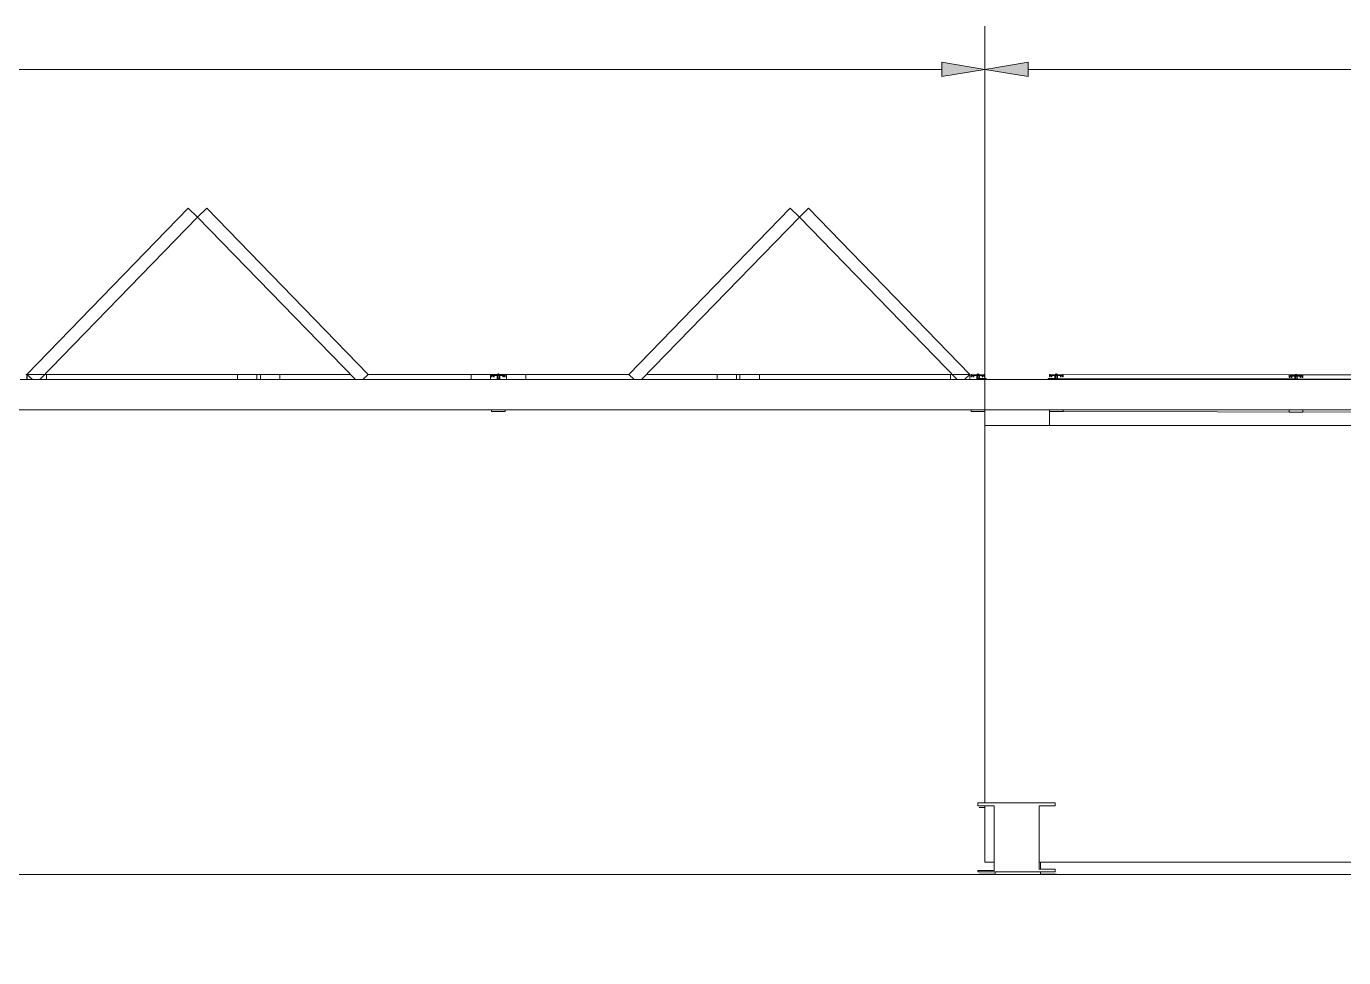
# Model space of a CAD drawing. Header units: centimetres. Extents: x -16.81 to -14.54, y 1.61 to 2.77.
# Drawn here: x -16.1132 to -15.8976, y 2.6108 to 2.7634 of the extents above; entities that cross this region are included whole.
import ezdxf

# ---------------------------------------------------------------- set-up
doc = ezdxf.new("R2010")
doc.units = ezdxf.units.CM
doc.header["$MEASUREMENT"] = 0
doc.layers.get('0').update_dxf_attribs({"lineweight": 0})
doc.layers.add('EXP COTA', color=7, linetype='Continuous', lineweight=0)

# ---------------------------------------------------------------- blocks, each defined once
blk = doc.blocks.new('Block_29')
at = {"layer": 'EXP COTA', "color": 172, "lineweight": 0, "true_color": 0x0000cc}
blk.add_line((-16.03657, 2.70058), (-16.7342, 2.70058), dxfattribs=at)
blk = doc.blocks.new('Block_35')
at = {"layer": 'EXP COTA', "true_color": 0x0000cc, "transparency": 33554687}
h = blk.add_hatch(color=172, dxfattribs=at)
h.dxf.hatch_style = 2
h.paths.add_polyline_path([(-15.94924, 2.75751), (-15.94924, 2.75516), (-15.9563, 2.75633)])
at = {"layer": 'EXP COTA', "color": 172, "lineweight": 0, "true_color": 0x0000cc}
for p, q in [((-15.9563, 2.66884), (-15.9563, 2.76339)), ((-15.94924, 2.75633), (-15.70101, 2.75633))]:
    blk.add_line(p, q, dxfattribs=at)
at = {"layer": 'EXP COTA'}
blk.add_lwpolyline([(-15.94924, 2.75751), (-15.94924, 2.75516), (-15.9563, 2.75633), (-15.9563, 2.75633)], close=True, dxfattribs=at)
blk = doc.blocks.new('Block_41')
at = {"layer": 'EXP COTA', "true_color": 0x0000cc, "transparency": 33554687}
h = blk.add_hatch(color=172, dxfattribs=at)
h.dxf.hatch_style = 2
h.paths.add_polyline_path([(-15.96335, 2.75751), (-15.96335, 2.75516), (-15.9563, 2.75633)])
at = {"layer": 'EXP COTA', "color": 172, "lineweight": 0, "true_color": 0x0000cc}
for p, q in [((-15.9563, 2.66884), (-15.9563, 2.76339)), ((-15.96335, 2.75633), (-16.63131, 2.75633))]:
    blk.add_line(p, q, dxfattribs=at)
at = {"layer": 'EXP COTA'}
blk.add_lwpolyline([(-15.96335, 2.75751), (-15.96335, 2.75516), (-15.9563, 2.75633), (-15.9563, 2.75633)], close=True, dxfattribs=at)

msp = doc.modelspace()

# ---------------------------------------------------------------- linework, layer by layer
at = {"color": 18, "lineweight": 0, "true_color": 0x000000}
for p, q in [((-16.08669, 2.73359), (-16.1131, 2.70638)), ((-16.11099, 2.70551), (-16.08517, 2.73212)), ((-16.08517, 2.73212), (-16.08669, 2.73359)), ((-16.08517, 2.73212), (-16.08366, 2.73359)), ((-16.05935, 2.70551), (-16.08517, 2.73212)), ((-16.08366, 2.73359), (-16.05725, 2.70638)), ((-15.98818, 2.73359), (-16.01459, 2.70638)), ((-16.01249, 2.70551), (-15.98667, 2.73212)), ((-15.98667, 2.73212), (-15.98818, 2.73359)), ((-15.98667, 2.73212), (-15.98515, 2.73359)), ((-15.96085, 2.70551), (-15.98667, 2.73212)), ((-15.98515, 2.73359), (-15.95874, 2.70638)), ((-16.11331, 2.70634), (-16.11307, 2.70634)), ((-16.1131, 2.70638), (-16.11221, 2.70551)), ((-16.1131, 2.70638), (-16.10993, 2.70638)), ((-16.1131, 2.70551), (-16.1131, 2.70638)), ((-16.11307, 2.70634), (-16.06016, 2.70634)), ((-16.11307, 2.70634), (-16.11307, 2.70551)), ((-16.10993, 2.70638), (-16.10993, 2.70551)), ((-16.07862, 2.70638), (-16.07545, 2.70638)), ((-16.07862, 2.70551), (-16.07862, 2.70638)), ((-16.07545, 2.70638), (-16.07545, 2.70551)), ((-16.07173, 2.70638), (-16.0749, 2.70638)), ((-16.0749, 2.70638), (-16.0749, 2.70551)), ((-16.07173, 2.70551), (-16.07173, 2.70638)), ((-16.05725, 2.70638), (-16.05814, 2.70551)), ((-16.05728, 2.70634), (-16.03704, 2.70634)), ((-16.03725, 2.70638), (-16.04041, 2.70638)), ((-16.04041, 2.70638), (-16.04041, 2.70551)), ((-16.03725, 2.70551), (-16.03725, 2.70638)), ((-16.03704, 2.70638), (-16.03704, 2.70595)), ((-16.03693, 2.70638), (-16.03704, 2.70638)), ((-16.03693, 2.70628), (-16.03693, 2.70638)), ((-16.03693, 2.70634), (-16.03491, 2.70634)), ((-16.03693, 2.70628), (-16.03491, 2.70628)), ((-16.03627, 2.70628), (-16.03627, 2.70632)), ((-16.03627, 2.70632), (-16.03609, 2.70632)), ((-16.03627, 2.70628), (-16.03627, 2.70632)), ((-16.03627, 2.70632), (-16.03609, 2.70632)), ((-16.03609, 2.70633), (-16.03608, 2.70634)), ((-16.03609, 2.70633), (-16.03608, 2.70634)), ((-16.03609, 2.70632), (-16.03609, 2.70633)), ((-16.03609, 2.70632), (-16.03609, 2.70633)), ((-16.03609, 2.70632), (-16.03575, 2.70632)), ((-16.03609, 2.70632), (-16.03575, 2.70632)), ((-16.03608, 2.70635), (-16.03607, 2.70636)), ((-16.03608, 2.70635), (-16.03607, 2.70636)), ((-16.03608, 2.70634), (-16.03608, 2.70635)), ((-16.03608, 2.70634), (-16.03608, 2.70635)), ((-16.03607, 2.70636), (-16.03606, 2.70637)), ((-16.03607, 2.70636), (-16.03606, 2.70637)), ((-16.03606, 2.70638), (-16.03605, 2.70639)), ((-16.03606, 2.70638), (-16.03605, 2.70639)), ((-16.03606, 2.70637), (-16.03606, 2.70638)), ((-16.03606, 2.70637), (-16.03606, 2.70638)), ((-16.03605, 2.70639), (-16.03604, 2.7064)), ((-16.03605, 2.70639), (-16.03604, 2.7064)), ((-16.03604, 2.7064), (-16.03603, 2.7064)), ((-16.03604, 2.7064), (-16.03603, 2.7064)), ((-16.03603, 2.7064), (-16.03602, 2.70641)), ((-16.03603, 2.7064), (-16.03602, 2.70641)), ((-16.03602, 2.70641), (-16.03601, 2.70642)), ((-16.03602, 2.70641), (-16.03601, 2.70642)), ((-16.03601, 2.70642), (-16.036, 2.70642)), ((-16.03601, 2.70642), (-16.036, 2.70642)), ((-16.036, 2.70642), (-16.03599, 2.70643)), ((-16.036, 2.70642), (-16.03599, 2.70643)), ((-16.03599, 2.70643), (-16.03598, 2.70643)), ((-16.03599, 2.70643), (-16.03598, 2.70643)), ((-16.03598, 2.70643), (-16.03597, 2.70644)), ((-16.03598, 2.70643), (-16.03597, 2.70644)), ((-16.03597, 2.70644), (-16.03596, 2.70644)), ((-16.03597, 2.70644), (-16.03596, 2.70644)), ((-16.03596, 2.70644), (-16.03595, 2.70644)), ((-16.03596, 2.70644), (-16.03595, 2.70644)), ((-16.03595, 2.70644), (-16.03594, 2.70644)), ((-16.03595, 2.70644), (-16.03594, 2.70644)), ((-16.03594, 2.70644), (-16.03593, 2.70644)), ((-16.03594, 2.70644), (-16.03593, 2.70644)), ((-16.03593, 2.70644), (-16.03591, 2.70644)), ((-16.03593, 2.70644), (-16.03591, 2.70644)), ((-16.03591, 2.70644), (-16.0359, 2.70644)), ((-16.03591, 2.70644), (-16.0359, 2.70644)), ((-16.0359, 2.70644), (-16.03589, 2.70644)), ((-16.0359, 2.70644), (-16.03589, 2.70644)), ((-16.03589, 2.70644), (-16.03588, 2.70644)), ((-16.03589, 2.70644), (-16.03588, 2.70644)), ((-16.03588, 2.70644), (-16.03587, 2.70644)), ((-16.03588, 2.70644), (-16.03587, 2.70644)), ((-16.03587, 2.70644), (-16.03586, 2.70643)), ((-16.03587, 2.70644), (-16.03586, 2.70643)), ((-16.03586, 2.70643), (-16.03585, 2.70643)), ((-16.03586, 2.70643), (-16.03585, 2.70643)), ((-16.03585, 2.70643), (-16.03584, 2.70642)), ((-16.03585, 2.70643), (-16.03584, 2.70642)), ((-16.03584, 2.70642), (-16.03583, 2.70642)), ((-16.03584, 2.70642), (-16.03583, 2.70642)), ((-16.03583, 2.70642), (-16.03582, 2.70641)), ((-16.03583, 2.70642), (-16.03582, 2.70641)), ((-16.03582, 2.70641), (-16.03581, 2.7064)), ((-16.03582, 2.70641), (-16.03581, 2.7064)), ((-16.03581, 2.7064), (-16.0358, 2.7064)), ((-16.03581, 2.7064), (-16.0358, 2.7064)), ((-16.0358, 2.7064), (-16.03579, 2.70639)), ((-16.0358, 2.7064), (-16.03579, 2.70639)), ((-16.03579, 2.70639), (-16.03578, 2.70638)), ((-16.03579, 2.70639), (-16.03578, 2.70638)), ((-16.03578, 2.70638), (-16.03577, 2.70637)), ((-16.03578, 2.70638), (-16.03577, 2.70637)), ((-16.03577, 2.70637), (-16.03577, 2.70636)), ((-16.03577, 2.70637), (-16.03577, 2.70636)), ((-16.03577, 2.70636), (-16.03576, 2.70635)), ((-16.03577, 2.70636), (-16.03576, 2.70635)), ((-16.03576, 2.70635), (-16.03576, 2.70634)), ((-16.03576, 2.70635), (-16.03576, 2.70634)), ((-16.03576, 2.70634), (-16.03575, 2.70633)), ((-16.03576, 2.70634), (-16.03575, 2.70633)), ((-16.03575, 2.70633), (-16.03575, 2.70632)), ((-16.03575, 2.70633), (-16.03575, 2.70632)), ((-16.03575, 2.70632), (-16.03557, 2.70632)), ((-16.03575, 2.70632), (-16.03557, 2.70632)), ((-16.03557, 2.70632), (-16.03557, 2.70628)), ((-16.03557, 2.70632), (-16.03557, 2.70628)), ((-16.03491, 2.70628), (-16.03491, 2.70638)), ((-16.03491, 2.70638), (-16.0348, 2.70638)), ((-16.0348, 2.70638), (-16.0348, 2.70595)), ((-16.0348, 2.70634), (-16.01456, 2.70634)), ((-16.03459, 2.70638), (-16.03142, 2.70638)), ((-16.03459, 2.70551), (-16.03459, 2.70638)), ((-16.03142, 2.70638), (-16.03142, 2.70551)), ((-16.01459, 2.70638), (-16.0137, 2.70551)), ((-16.01168, 2.70638), (-15.95874, 2.70638)), ((-16.00011, 2.70638), (-15.99694, 2.70638)), ((-16.00011, 2.70551), (-16.00011, 2.70638)), ((-15.99694, 2.70638), (-15.99694, 2.70551)), ((-15.99322, 2.70638), (-15.99639, 2.70638)), ((-15.99639, 2.70638), (-15.99639, 2.70551)), ((-15.99322, 2.70551), (-15.99322, 2.70638)), ((-15.95874, 2.70638), (-15.96191, 2.70638)), ((-15.96191, 2.70638), (-15.96191, 2.70551)), ((-15.95874, 2.70638), (-15.95963, 2.70551)), ((-15.95874, 2.70551), (-15.95874, 2.70638)), ((-15.95853, 2.70638), (-15.95853, 2.70595)), ((-15.95842, 2.70638), (-15.95853, 2.70638)), ((-15.95842, 2.70628), (-15.95842, 2.70638)), ((-15.95842, 2.70628), (-15.9564, 2.70628)), ((-15.95776, 2.70628), (-15.95776, 2.70632)), ((-15.95776, 2.70632), (-15.95758, 2.70632)), ((-15.95776, 2.70628), (-15.95776, 2.70632)), ((-15.95776, 2.70632), (-15.95758, 2.70632)), ((-15.95758, 2.70633), (-15.95757, 2.70634)), ((-15.95758, 2.70633), (-15.95757, 2.70634)), ((-15.95758, 2.70632), (-15.95758, 2.70633)), ((-15.95758, 2.70632), (-15.95758, 2.70633)), ((-15.95758, 2.70632), (-15.95724, 2.70632)), ((-15.95758, 2.70632), (-15.95724, 2.70632)), ((-15.95757, 2.70635), (-15.95756, 2.70636)), ((-15.95757, 2.70635), (-15.95756, 2.70636)), ((-15.95757, 2.70634), (-15.95757, 2.70635)), ((-15.95757, 2.70634), (-15.95757, 2.70635)), ((-15.95756, 2.70637), (-15.95755, 2.70638)), ((-15.95756, 2.70637), (-15.95755, 2.70638)), ((-15.95756, 2.70636), (-15.95756, 2.70637)), ((-15.95756, 2.70636), (-15.95756, 2.70637)), ((-15.95755, 2.70638), (-15.95754, 2.70639)), ((-15.95755, 2.70638), (-15.95754, 2.70639)), ((-15.95754, 2.70639), (-15.95753, 2.7064)), ((-15.95754, 2.70639), (-15.95753, 2.7064)), ((-15.95753, 2.7064), (-15.95752, 2.70641)), ((-15.95753, 2.7064), (-15.95752, 2.70641)), ((-15.95753, 2.7064), (-15.95753, 2.7064)), ((-15.95753, 2.7064), (-15.95753, 2.7064)), ((-15.95752, 2.70641), (-15.95751, 2.70642)), ((-15.95752, 2.70641), (-15.95751, 2.70642)), ((-15.95751, 2.70642), (-15.9575, 2.70642)), ((-15.95751, 2.70642), (-15.9575, 2.70642)), ((-15.9575, 2.70642), (-15.95749, 2.70643)), ((-15.9575, 2.70642), (-15.95749, 2.70643)), ((-15.95749, 2.70643), (-15.95747, 2.70643)), ((-15.95749, 2.70643), (-15.95747, 2.70643)), ((-15.95747, 2.70643), (-15.95746, 2.70644)), ((-15.95747, 2.70643), (-15.95746, 2.70644)), ((-15.95746, 2.70644), (-15.95745, 2.70644)), ((-15.95746, 2.70644), (-15.95745, 2.70644)), ((-15.95745, 2.70644), (-15.95744, 2.70644)), ((-15.95745, 2.70644), (-15.95744, 2.70644)), ((-15.95744, 2.70644), (-15.95743, 2.70644)), ((-15.95744, 2.70644), (-15.95743, 2.70644)), ((-15.95743, 2.70644), (-15.95742, 2.70644)), ((-15.95743, 2.70644), (-15.95742, 2.70644)), ((-15.95742, 2.70644), (-15.95741, 2.70644)), ((-15.95742, 2.70644), (-15.95741, 2.70644)), ((-15.95741, 2.70644), (-15.95739, 2.70644)), ((-15.95741, 2.70644), (-15.95739, 2.70644)), ((-15.95739, 2.70644), (-15.95738, 2.70644)), ((-15.95739, 2.70644), (-15.95738, 2.70644)), ((-15.95738, 2.70644), (-15.95737, 2.70644)), ((-15.95738, 2.70644), (-15.95737, 2.70644)), ((-15.95737, 2.70644), (-15.95736, 2.70644)), ((-15.95737, 2.70644), (-15.95736, 2.70644)), ((-15.95736, 2.70644), (-15.95735, 2.70643)), ((-15.95736, 2.70644), (-15.95735, 2.70643)), ((-15.95735, 2.70643), (-15.95734, 2.70643)), ((-15.95735, 2.70643), (-15.95734, 2.70643)), ((-15.95734, 2.70643), (-15.95733, 2.70642)), ((-15.95734, 2.70643), (-15.95733, 2.70642)), ((-15.95733, 2.70642), (-15.95732, 2.70642)), ((-15.95733, 2.70642), (-15.95732, 2.70642)), ((-15.95732, 2.70642), (-15.95731, 2.70641)), ((-15.95732, 2.70642), (-15.95731, 2.70641)), ((-15.95731, 2.70641), (-15.9573, 2.7064)), ((-15.95731, 2.70641), (-15.9573, 2.7064)), ((-15.9573, 2.7064), (-15.95729, 2.7064)), ((-15.9573, 2.7064), (-15.95729, 2.7064)), ((-15.95729, 2.7064), (-15.95728, 2.70639)), ((-15.95729, 2.7064), (-15.95728, 2.70639)), ((-15.95728, 2.70639), (-15.95727, 2.70638)), ((-15.95728, 2.70639), (-15.95727, 2.70638)), ((-15.95727, 2.70638), (-15.95727, 2.70637)), ((-15.95727, 2.70638), (-15.95727, 2.70637)), ((-15.95727, 2.70637), (-15.95726, 2.70636)), ((-15.95727, 2.70637), (-15.95726, 2.70636)), ((-15.95726, 2.70636), (-15.95726, 2.70635)), ((-15.95726, 2.70636), (-15.95726, 2.70635)), ((-15.95726, 2.70635), (-15.95725, 2.70634)), ((-15.95726, 2.70635), (-15.95725, 2.70634)), ((-15.95725, 2.70634), (-15.95725, 2.70633)), ((-15.95725, 2.70634), (-15.95725, 2.70633)), ((-15.95725, 2.70633), (-15.95724, 2.70632)), ((-15.95725, 2.70633), (-15.95724, 2.70632)), ((-15.95724, 2.70632), (-15.95706, 2.70632)), ((-15.95724, 2.70632), (-15.95706, 2.70632)), ((-15.95706, 2.70632), (-15.95706, 2.70628)), ((-15.95706, 2.70632), (-15.95706, 2.70628)), ((-15.9564, 2.70628), (-15.9564, 2.70638)), ((-15.9564, 2.70638), (-15.9563, 2.70638)), ((-15.9563, 2.70638), (-15.9563, 2.70595)), ((-15.94574, 2.70638), (-15.94574, 2.70595)), ((-15.94563, 2.70638), (-15.94574, 2.70638)), ((-15.94563, 2.70628), (-15.94563, 2.70638)), ((-15.94563, 2.70628), (-15.94361, 2.70628)), ((-15.94497, 2.70632), (-15.94497, 2.70628)), ((-15.94479, 2.70632), (-15.94497, 2.70632)), ((-15.94497, 2.70632), (-15.94497, 2.70628)), ((-15.94479, 2.70632), (-15.94497, 2.70632)), ((-15.94478, 2.70634), (-15.94479, 2.70633)), ((-15.94478, 2.70634), (-15.94479, 2.70633)), ((-15.94479, 2.70633), (-15.94479, 2.70632)), ((-15.94479, 2.70633), (-15.94479, 2.70632)), ((-15.94445, 2.70632), (-15.94479, 2.70632)), ((-15.94445, 2.70632), (-15.94479, 2.70632)), ((-15.94477, 2.70636), (-15.94478, 2.70635)), ((-15.94477, 2.70636), (-15.94478, 2.70635)), ((-15.94478, 2.70635), (-15.94478, 2.70634)), ((-15.94478, 2.70635), (-15.94478, 2.70634)), ((-15.94476, 2.70638), (-15.94477, 2.70637)), ((-15.94476, 2.70638), (-15.94477, 2.70637)), ((-15.94477, 2.70637), (-15.94477, 2.70636)), ((-15.94477, 2.70637), (-15.94477, 2.70636)), ((-15.94475, 2.70639), (-15.94476, 2.70638)), ((-15.94475, 2.70639), (-15.94476, 2.70638)), ((-15.94474, 2.7064), (-15.94475, 2.70639)), ((-15.94474, 2.7064), (-15.94475, 2.70639)), ((-15.94473, 2.70641), (-15.94474, 2.7064)), ((-15.94473, 2.70641), (-15.94474, 2.7064)), ((-15.94474, 2.7064), (-15.94474, 2.7064)), ((-15.94474, 2.7064), (-15.94474, 2.7064)), ((-15.94472, 2.70642), (-15.94473, 2.70641)), ((-15.94472, 2.70642), (-15.94473, 2.70641)), ((-15.94471, 2.70642), (-15.94472, 2.70642)), ((-15.94471, 2.70642), (-15.94472, 2.70642)), ((-15.9447, 2.70643), (-15.94471, 2.70642)), ((-15.9447, 2.70643), (-15.94471, 2.70642)), ((-15.94469, 2.70643), (-15.9447, 2.70643)), ((-15.94469, 2.70643), (-15.9447, 2.70643)), ((-15.94467, 2.70644), (-15.94469, 2.70643)), ((-15.94467, 2.70644), (-15.94469, 2.70643)), ((-15.94466, 2.70644), (-15.94467, 2.70644)), ((-15.94466, 2.70644), (-15.94467, 2.70644)), ((-15.94465, 2.70644), (-15.94466, 2.70644)), ((-15.94465, 2.70644), (-15.94466, 2.70644)), ((-15.94464, 2.70644), (-15.94465, 2.70644)), ((-15.94464, 2.70644), (-15.94465, 2.70644)), ((-15.94463, 2.70644), (-15.94464, 2.70644)), ((-15.94463, 2.70644), (-15.94464, 2.70644)), ((-15.94462, 2.70644), (-15.94463, 2.70644)), ((-15.94462, 2.70644), (-15.94463, 2.70644)), ((-15.94461, 2.70644), (-15.94462, 2.70644)), ((-15.94461, 2.70644), (-15.94462, 2.70644)), ((-15.94459, 2.70644), (-15.94461, 2.70644)), ((-15.94459, 2.70644), (-15.94461, 2.70644)), ((-15.94458, 2.70644), (-15.94459, 2.70644)), ((-15.94458, 2.70644), (-15.94459, 2.70644)), ((-15.94457, 2.70644), (-15.94458, 2.70644)), ((-15.94457, 2.70644), (-15.94458, 2.70644)), ((-15.94456, 2.70643), (-15.94457, 2.70644)), ((-15.94456, 2.70643), (-15.94457, 2.70644)), ((-15.94455, 2.70643), (-15.94456, 2.70643)), ((-15.94455, 2.70643), (-15.94456, 2.70643)), ((-15.94454, 2.70642), (-15.94455, 2.70643)), ((-15.94454, 2.70642), (-15.94455, 2.70643)), ((-15.94453, 2.70642), (-15.94454, 2.70642)), ((-15.94453, 2.70642), (-15.94454, 2.70642)), ((-15.94452, 2.70641), (-15.94453, 2.70642)), ((-15.94452, 2.70641), (-15.94453, 2.70642)), ((-15.94451, 2.7064), (-15.94452, 2.70641)), ((-15.94451, 2.7064), (-15.94452, 2.70641)), ((-15.9445, 2.7064), (-15.94451, 2.7064)), ((-15.9445, 2.7064), (-15.94451, 2.7064)), ((-15.94449, 2.70639), (-15.9445, 2.7064)), ((-15.94449, 2.70639), (-15.9445, 2.7064)), ((-15.94448, 2.70638), (-15.94449, 2.70639)), ((-15.94448, 2.70638), (-15.94449, 2.70639)), ((-15.94448, 2.70637), (-15.94448, 2.70638)), ((-15.94448, 2.70637), (-15.94448, 2.70638)), ((-15.94447, 2.70636), (-15.94448, 2.70637)), ((-15.94447, 2.70636), (-15.94448, 2.70637)), ((-15.94447, 2.70635), (-15.94447, 2.70636)), ((-15.94447, 2.70635), (-15.94447, 2.70636)), ((-15.94446, 2.70634), (-15.94447, 2.70635)), ((-15.94446, 2.70634), (-15.94447, 2.70635)), ((-15.94446, 2.70633), (-15.94446, 2.70634)), ((-15.94446, 2.70633), (-15.94446, 2.70634)), ((-15.94445, 2.70632), (-15.94446, 2.70633)), ((-15.94445, 2.70632), (-15.94446, 2.70633)), ((-15.94427, 2.70632), (-15.94445, 2.70632)), ((-15.94427, 2.70632), (-15.94445, 2.70632)), ((-15.94427, 2.70628), (-15.94427, 2.70632)), ((-15.94427, 2.70628), (-15.94427, 2.70632)), ((-15.94361, 2.70638), (-15.94351, 2.70638)), ((-15.94361, 2.70628), (-15.94361, 2.70638)), ((-15.94351, 2.70638), (-15.94351, 2.70595)), ((-15.90648, 2.7063), (-15.9435, 2.70637)), ((-15.90648, 2.7063), (-15.90649, 2.70588)), ((-15.90638, 2.7063), (-15.90648, 2.7063)), ((-15.90638, 2.70621), (-15.90638, 2.7063)), ((-15.90436, 2.7063), (-15.90638, 2.7063)), ((-15.90638, 2.70621), (-15.90436, 2.7062)), ((-15.90572, 2.70625), (-15.90572, 2.7062)), ((-15.90554, 2.70625), (-15.90572, 2.70625)), ((-15.90572, 2.70625), (-15.90572, 2.7062)), ((-15.90554, 2.70625), (-15.90572, 2.70625)), ((-15.90553, 2.70626), (-15.90554, 2.70625)), ((-15.90553, 2.70626), (-15.90554, 2.70625)), ((-15.9052, 2.70625), (-15.90554, 2.70625)), ((-15.9052, 2.70625), (-15.90554, 2.70625)), ((-15.90552, 2.70629), (-15.90553, 2.70628)), ((-15.90552, 2.70629), (-15.90553, 2.70628)), ((-15.90553, 2.70628), (-15.90553, 2.70627)), ((-15.90553, 2.70628), (-15.90553, 2.70627)), ((-15.90553, 2.70627), (-15.90553, 2.70626)), ((-15.90553, 2.70627), (-15.90553, 2.70626)), ((-15.90551, 2.7063), (-15.90552, 2.70629)), ((-15.90551, 2.7063), (-15.90552, 2.70629)), ((-15.9055, 2.70632), (-15.90551, 2.70631)), ((-15.9055, 2.70632), (-15.90551, 2.70631)), ((-15.90551, 2.70631), (-15.90551, 2.7063)), ((-15.90551, 2.70631), (-15.90551, 2.7063)), ((-15.90549, 2.70632), (-15.9055, 2.70632)), ((-15.90549, 2.70632), (-15.9055, 2.70632)), ((-15.90548, 2.70633), (-15.90549, 2.70632)), ((-15.90548, 2.70633), (-15.90549, 2.70632)), ((-15.90547, 2.70634), (-15.90548, 2.70633)), ((-15.90547, 2.70634), (-15.90548, 2.70633)), ((-15.90546, 2.70635), (-15.90547, 2.70634)), ((-15.90546, 2.70635), (-15.90547, 2.70634)), ((-15.90545, 2.70635), (-15.90546, 2.70635)), ((-15.90545, 2.70635), (-15.90546, 2.70635)), ((-15.90544, 2.70636), (-15.90545, 2.70635)), ((-15.90544, 2.70636), (-15.90545, 2.70635)), ((-15.90543, 2.70636), (-15.90544, 2.70636)), ((-15.90543, 2.70636), (-15.90544, 2.70636)), ((-15.90542, 2.70636), (-15.90543, 2.70636)), ((-15.90542, 2.70636), (-15.90543, 2.70636)), ((-15.90541, 2.70637), (-15.90542, 2.70636)), ((-15.90541, 2.70637), (-15.90542, 2.70636)), ((-15.9054, 2.70637), (-15.90541, 2.70637)), ((-15.9054, 2.70637), (-15.90541, 2.70637)), ((-15.90539, 2.70637), (-15.9054, 2.70637)), ((-15.90539, 2.70637), (-15.9054, 2.70637)), ((-15.90537, 2.70637), (-15.90539, 2.70637)), ((-15.90537, 2.70637), (-15.90539, 2.70637)), ((-15.90536, 2.70637), (-15.90537, 2.70637)), ((-15.90536, 2.70637), (-15.90537, 2.70637)), ((-15.90535, 2.70637), (-15.90536, 2.70637)), ((-15.90535, 2.70637), (-15.90536, 2.70637)), ((-15.90534, 2.70637), (-15.90535, 2.70637)), ((-15.90534, 2.70637), (-15.90535, 2.70637)), ((-15.90533, 2.70637), (-15.90534, 2.70637)), ((-15.90533, 2.70637), (-15.90534, 2.70637)), ((-15.90532, 2.70636), (-15.90533, 2.70637)), ((-15.90532, 2.70636), (-15.90533, 2.70637)), ((-15.90531, 2.70636), (-15.90532, 2.70636)), ((-15.90531, 2.70636), (-15.90532, 2.70636)), ((-15.90529, 2.70636), (-15.90531, 2.70636)), ((-15.90529, 2.70636), (-15.90531, 2.70636)), ((-15.90528, 2.70635), (-15.90529, 2.70636)), ((-15.90528, 2.70635), (-15.90529, 2.70636)), ((-15.90527, 2.70635), (-15.90528, 2.70635)), ((-15.90527, 2.70635), (-15.90528, 2.70635)), ((-15.90526, 2.70634), (-15.90527, 2.70635)), ((-15.90526, 2.70634), (-15.90527, 2.70635)), ((-15.90526, 2.70633), (-15.90526, 2.70634)), ((-15.90526, 2.70633), (-15.90526, 2.70634)), ((-15.90525, 2.70632), (-15.90526, 2.70633)), ((-15.90525, 2.70632), (-15.90526, 2.70633)), ((-15.90524, 2.70632), (-15.90525, 2.70632)), ((-15.90524, 2.70632), (-15.90525, 2.70632)), ((-15.90523, 2.70631), (-15.90524, 2.70632)), ((-15.90523, 2.70631), (-15.90524, 2.70632)), ((-15.90522, 2.7063), (-15.90523, 2.70631)), ((-15.90522, 2.7063), (-15.90523, 2.70631)), ((-15.90522, 2.70629), (-15.90522, 2.7063)), ((-15.90522, 2.70629), (-15.90522, 2.7063)), ((-15.90521, 2.70628), (-15.90522, 2.70629)), ((-15.90521, 2.70628), (-15.90522, 2.70629)), ((-15.90521, 2.70627), (-15.90521, 2.70628)), ((-15.90521, 2.70627), (-15.90521, 2.70628)), ((-15.9052, 2.70626), (-15.90521, 2.70627)), ((-15.9052, 2.70626), (-15.90521, 2.70627)), ((-15.9052, 2.70625), (-15.9052, 2.70626)), ((-15.9052, 2.70625), (-15.9052, 2.70626)), ((-15.90502, 2.70625), (-15.9052, 2.70625)), ((-15.90502, 2.70625), (-15.9052, 2.70625)), ((-15.90502, 2.7062), (-15.90502, 2.70625)), ((-15.90502, 2.7062), (-15.90502, 2.70625)), ((-15.90436, 2.7063), (-15.90425, 2.7063)), ((-15.90436, 2.7062), (-15.90436, 2.7063)), ((-15.90425, 2.7063), (-15.90425, 2.70587)), ((-15.86723, 2.70623), (-15.90425, 2.7063)), ((-16.03613, 2.70551), (-16.11422, 2.70551)), ((-16.03693, 2.70595), (-16.03704, 2.70595)), ((-16.03672, 2.70617), (-16.03693, 2.70617)), ((-16.03693, 2.70617), (-16.03693, 2.70595)), ((-16.03672, 2.70617), (-16.03672, 2.70595)), ((-16.03672, 2.70595), (-16.03661, 2.70595)), ((-16.03613, 2.70617), (-16.03661, 2.70617)), ((-16.03661, 2.70617), (-16.03661, 2.70595)), ((-16.03613, 2.70617), (-16.03613, 2.70551)), ((-16.03602, 2.70551), (-16.03613, 2.70551)), ((-16.03602, 2.70574), (-16.03602, 2.70617)), ((-16.03581, 2.70617), (-16.03602, 2.70617)), ((-16.03602, 2.70573), (-16.03602, 2.70574)), ((-16.03602, 2.70574), (-16.03602, 2.70574)), ((-16.03602, 2.70572), (-16.03602, 2.70573)), ((-16.03602, 2.70571), (-16.03602, 2.70572)), ((-16.03602, 2.70572), (-16.03602, 2.70572)), ((-16.03602, 2.7057), (-16.03602, 2.70571)), ((-16.03601, 2.7057), (-16.03602, 2.7057)), ((-16.03602, 2.70551), (-16.03602, 2.70557)), ((-16.03602, 2.70556), (-16.03602, 2.70557)), ((-16.03601, 2.70556), (-16.03602, 2.70556)), ((-16.03581, 2.70551), (-16.03602, 2.70551)), ((-16.03601, 2.70569), (-16.03601, 2.7057)), ((-16.036, 2.70568), (-16.03601, 2.70569)), ((-16.03601, 2.70569), (-16.03601, 2.70569)), ((-16.036, 2.70555), (-16.03601, 2.70556)), ((-16.036, 2.70567), (-16.036, 2.70568)), ((-16.036, 2.70568), (-16.036, 2.70568)), ((-16.03599, 2.70567), (-16.036, 2.70567)), ((-16.03599, 2.70555), (-16.036, 2.70555)), ((-16.03599, 2.70566), (-16.03599, 2.70567)), ((-16.03598, 2.70566), (-16.03599, 2.70566)), ((-16.03598, 2.70554), (-16.03599, 2.70555)), ((-16.03597, 2.70565), (-16.03598, 2.70566)), ((-16.03596, 2.70554), (-16.03598, 2.70554)), ((-16.03596, 2.70565), (-16.03597, 2.70565)), ((-16.03597, 2.70565), (-16.03597, 2.70565)), ((-16.03596, 2.70564), (-16.03596, 2.70565)), ((-16.03595, 2.70564), (-16.03596, 2.70564)), ((-16.03595, 2.70554), (-16.03596, 2.70554)), ((-16.03594, 2.70564), (-16.03595, 2.70564)), ((-16.03594, 2.70553), (-16.03595, 2.70554)), ((-16.03593, 2.70564), (-16.03594, 2.70564)), ((-16.03594, 2.70564), (-16.03594, 2.70564)), ((-16.03593, 2.70553), (-16.03594, 2.70553)), ((-16.03592, 2.70564), (-16.03593, 2.70564)), ((-16.03592, 2.70553), (-16.03593, 2.70553)), ((-16.03591, 2.70564), (-16.03592, 2.70564)), ((-16.03592, 2.70564), (-16.03592, 2.70564)), ((-16.03591, 2.70553), (-16.03592, 2.70553)), ((-16.0359, 2.70564), (-16.03591, 2.70564)), ((-16.0359, 2.70553), (-16.03591, 2.70553)), ((-16.03589, 2.70564), (-16.0359, 2.70564)), ((-16.0359, 2.70564), (-16.0359, 2.70564)), ((-16.03589, 2.70554), (-16.0359, 2.70553)), ((-16.03588, 2.70564), (-16.03589, 2.70564)), ((-16.03587, 2.70554), (-16.03589, 2.70554)), ((-16.03587, 2.70565), (-16.03588, 2.70565)), ((-16.03588, 2.70565), (-16.03588, 2.70564)), ((-16.03586, 2.70565), (-16.03587, 2.70565)), ((-16.03586, 2.70554), (-16.03587, 2.70554)), ((-16.03585, 2.70566), (-16.03586, 2.70566)), ((-16.03586, 2.70566), (-16.03586, 2.70565)), ((-16.03585, 2.70555), (-16.03586, 2.70554)), ((-16.03584, 2.70567), (-16.03585, 2.70567)), ((-16.03585, 2.70567), (-16.03585, 2.70566)), ((-16.03584, 2.70555), (-16.03585, 2.70555)), ((-16.03583, 2.70568), (-16.03584, 2.70568)), ((-16.03584, 2.70568), (-16.03584, 2.70567)), ((-16.03583, 2.70556), (-16.03584, 2.70555)), ((-16.03582, 2.7057), (-16.03583, 2.70569)), ((-16.03583, 2.70569), (-16.03583, 2.70569)), ((-16.03583, 2.70569), (-16.03583, 2.70568)), ((-16.03582, 2.70556), (-16.03583, 2.70556)), ((-16.03581, 2.70573), (-16.03582, 2.70572)), ((-16.03582, 2.70572), (-16.03582, 2.70572)), ((-16.03582, 2.70572), (-16.03582, 2.70571)), ((-16.03582, 2.70571), (-16.03582, 2.7057)), ((-16.03582, 2.7057), (-16.03582, 2.7057)), ((-16.03581, 2.70557), (-16.03582, 2.70556)), ((-16.03581, 2.70574), (-16.03581, 2.70617)), ((-16.03581, 2.70574), (-16.03581, 2.70574)), ((-16.03581, 2.70574), (-16.03581, 2.70573)), ((-16.03581, 2.70551), (-16.03581, 2.70557)), ((-16.03571, 2.70551), (-16.03581, 2.70551)), ((-16.03571, 2.70551), (-16.03571, 2.70617)), ((-16.03522, 2.70617), (-16.03571, 2.70617)), ((-15.95762, 2.70551), (-16.03571, 2.70551)), ((-16.03522, 2.70617), (-16.03522, 2.70595)), ((-16.03512, 2.70595), (-16.03522, 2.70595)), ((-16.03491, 2.70617), (-16.03512, 2.70617)), ((-16.03512, 2.70617), (-16.03512, 2.70595)), ((-16.03491, 2.70617), (-16.03491, 2.70595)), ((-16.03491, 2.70595), (-16.0348, 2.70595)), ((-15.95842, 2.70595), (-15.95853, 2.70595)), ((-15.95821, 2.70617), (-15.95842, 2.70617)), ((-15.95842, 2.70617), (-15.95842, 2.70595)), ((-15.95821, 2.70617), (-15.95821, 2.70595)), ((-15.95821, 2.70595), (-15.95811, 2.70595)), ((-15.95762, 2.70617), (-15.95811, 2.70617)), ((-15.95811, 2.70617), (-15.95811, 2.70595)), ((-15.95762, 2.70617), (-15.95762, 2.70551)), ((-15.95752, 2.70551), (-15.95762, 2.70551)), ((-15.95752, 2.70574), (-15.95752, 2.70617)), ((-15.95731, 2.70617), (-15.95752, 2.70617)), ((-15.95752, 2.70573), (-15.95752, 2.70574)), ((-15.95752, 2.70574), (-15.95752, 2.70574)), ((-15.95752, 2.70572), (-15.95752, 2.70573)), ((-15.95751, 2.70572), (-15.95752, 2.70572)), ((-15.95752, 2.70551), (-15.95752, 2.70557)), ((-15.95751, 2.70556), (-15.95752, 2.70557)), ((-15.95731, 2.70551), (-15.95752, 2.70551)), ((-15.95751, 2.70571), (-15.95751, 2.70572)), ((-15.95751, 2.7057), (-15.95751, 2.70571)), ((-15.9575, 2.70569), (-15.95751, 2.7057)), ((-15.95751, 2.7057), (-15.95751, 2.7057)), ((-15.9575, 2.70556), (-15.95751, 2.70556)), ((-15.9575, 2.70568), (-15.9575, 2.70569)), ((-15.9575, 2.70569), (-15.9575, 2.70569)), ((-15.95749, 2.70568), (-15.9575, 2.70568)), ((-15.95749, 2.70555), (-15.9575, 2.70556)), ((-15.95749, 2.70567), (-15.95749, 2.70568)), ((-15.95748, 2.70567), (-15.95749, 2.70567)), ((-15.95748, 2.70555), (-15.95749, 2.70555)), ((-15.95748, 2.70566), (-15.95748, 2.70567)), ((-15.95747, 2.70566), (-15.95748, 2.70566)), ((-15.95747, 2.70554), (-15.95748, 2.70555)), ((-15.95747, 2.70565), (-15.95747, 2.70566)), ((-15.95746, 2.70565), (-15.95747, 2.70565)), ((-15.95746, 2.70554), (-15.95747, 2.70554)), ((-15.95745, 2.70564), (-15.95746, 2.70565)), ((-15.95746, 2.70565), (-15.95746, 2.70565)), ((-15.95745, 2.70554), (-15.95746, 2.70554)), ((-15.95744, 2.70564), (-15.95745, 2.70564)), ((-15.95743, 2.70553), (-15.95745, 2.70554)), ((-15.95743, 2.70564), (-15.95744, 2.70564)), ((-15.95744, 2.70564), (-15.95744, 2.70564)), ((-15.95742, 2.70564), (-15.95743, 2.70564)), ((-15.95742, 2.70553), (-15.95743, 2.70553)), ((-15.95741, 2.70564), (-15.95742, 2.70564)), ((-15.95742, 2.70564), (-15.95742, 2.70564)), ((-15.95741, 2.70553), (-15.95742, 2.70553)), ((-15.9574, 2.70564), (-15.95741, 2.70564)), ((-15.9574, 2.70553), (-15.95741, 2.70553)), ((-15.95739, 2.70564), (-15.9574, 2.70564)), ((-15.9574, 2.70564), (-15.9574, 2.70564)), ((-15.95739, 2.70553), (-15.9574, 2.70553)), ((-15.95738, 2.70564), (-15.95739, 2.70564)), ((-15.95738, 2.70554), (-15.95739, 2.70553)), ((-15.95737, 2.70565), (-15.95738, 2.70564)), ((-15.95738, 2.70564), (-15.95738, 2.70564)), ((-15.95737, 2.70554), (-15.95738, 2.70554)), ((-15.95736, 2.70565), (-15.95737, 2.70565)), ((-15.95736, 2.70554), (-15.95737, 2.70554)), ((-15.95735, 2.70566), (-15.95736, 2.70565)), ((-15.95736, 2.70565), (-15.95736, 2.70565)), ((-15.95735, 2.70555), (-15.95736, 2.70554)), ((-15.95734, 2.70567), (-15.95735, 2.70566)), ((-15.95735, 2.70566), (-15.95735, 2.70566)), ((-15.95734, 2.70555), (-15.95735, 2.70555)), ((-15.95733, 2.70568), (-15.95734, 2.70567)), ((-15.95734, 2.70567), (-15.95734, 2.70567)), ((-15.95733, 2.70556), (-15.95734, 2.70555)), ((-15.95732, 2.70569), (-15.95733, 2.70568)), ((-15.95733, 2.70568), (-15.95733, 2.70568)), ((-15.95732, 2.70556), (-15.95733, 2.70556)), ((-15.95731, 2.7057), (-15.95732, 2.7057)), ((-15.95732, 2.7057), (-15.95732, 2.70569)), ((-15.95732, 2.70569), (-15.95732, 2.70569)), ((-15.95731, 2.70557), (-15.95732, 2.70556)), ((-15.95731, 2.70574), (-15.95731, 2.70617)), ((-15.95731, 2.70574), (-15.95731, 2.70574)), ((-15.95731, 2.70574), (-15.95731, 2.70573)), ((-15.95731, 2.70573), (-15.95731, 2.70572)), ((-15.95731, 2.70572), (-15.95731, 2.70572)), ((-15.95731, 2.70572), (-15.95731, 2.70571)), ((-15.95731, 2.70571), (-15.95731, 2.7057)), ((-15.95731, 2.70551), (-15.95731, 2.70557)), ((-15.9572, 2.70551), (-15.95731, 2.70551)), ((-15.9572, 2.70551), (-15.9572, 2.70617)), ((-15.95672, 2.70617), (-15.9572, 2.70617)), ((-15.94483, 2.70551), (-15.9572, 2.70551)), ((-15.9561, 2.70571), (-15.9571, 2.70571)), ((-15.95672, 2.70617), (-15.95672, 2.70595)), ((-15.95661, 2.70595), (-15.95672, 2.70595)), ((-15.9564, 2.70617), (-15.95661, 2.70617)), ((-15.95661, 2.70617), (-15.95661, 2.70595)), ((-15.9564, 2.70617), (-15.9564, 2.70595)), ((-15.9564, 2.70595), (-15.9563, 2.70595)), ((-15.95608, 2.70551), (-15.9561, 2.70571)), ((-15.94593, 2.70571), (-15.94595, 2.70551)), ((-15.94494, 2.70571), (-15.94593, 2.70571)), ((-15.94563, 2.70595), (-15.94574, 2.70595)), ((-15.94563, 2.70617), (-15.94542, 2.70617)), ((-15.94563, 2.70617), (-15.94563, 2.70595)), ((-15.94542, 2.70617), (-15.94542, 2.70595)), ((-15.94542, 2.70595), (-15.94532, 2.70595)), ((-15.94532, 2.70617), (-15.94483, 2.70617)), ((-15.94532, 2.70617), (-15.94532, 2.70595)), ((-15.94483, 2.70551), (-15.94483, 2.70617)), ((-15.94473, 2.70551), (-15.94483, 2.70551)), ((-15.94473, 2.70574), (-15.94473, 2.70617)), ((-15.94473, 2.70617), (-15.94452, 2.70617)), ((-15.94473, 2.70574), (-15.94473, 2.70573)), ((-15.94473, 2.70574), (-15.94473, 2.70574)), ((-15.94473, 2.70573), (-15.94473, 2.70572)), ((-15.94473, 2.70572), (-15.94472, 2.70572)), ((-15.94473, 2.70557), (-15.94472, 2.70556)), ((-15.94473, 2.70551), (-15.94473, 2.70557)), ((-15.94452, 2.70551), (-15.94473, 2.70551)), ((-15.94472, 2.70572), (-15.94472, 2.70571)), ((-15.94472, 2.70571), (-15.94472, 2.7057)), ((-15.94472, 2.7057), (-15.94471, 2.70569)), ((-15.94472, 2.7057), (-15.94472, 2.7057)), ((-15.94472, 2.70556), (-15.94471, 2.70556)), ((-15.94471, 2.70569), (-15.94471, 2.70568)), ((-15.94471, 2.70569), (-15.94471, 2.70569)), ((-15.94471, 2.70568), (-15.9447, 2.70568)), ((-15.94471, 2.70556), (-15.9447, 2.70555)), ((-15.9447, 2.70568), (-15.9447, 2.70567)), ((-15.9447, 2.70567), (-15.94469, 2.70567)), ((-15.9447, 2.70555), (-15.94469, 2.70555)), ((-15.94469, 2.70567), (-15.94469, 2.70566)), ((-15.94469, 2.70566), (-15.94468, 2.70566)), ((-15.94469, 2.70555), (-15.94468, 2.70554)), ((-15.94468, 2.70566), (-15.94468, 2.70565)), ((-15.94468, 2.70565), (-15.94467, 2.70565)), ((-15.94468, 2.70554), (-15.94467, 2.70554)), ((-15.94467, 2.70565), (-15.94466, 2.70564)), ((-15.94467, 2.70565), (-15.94467, 2.70565)), ((-15.94467, 2.70554), (-15.94466, 2.70554)), ((-15.94466, 2.70564), (-15.94465, 2.70564)), ((-15.94466, 2.70554), (-15.94465, 2.70553)), ((-15.94465, 2.70564), (-15.94464, 2.70564)), ((-15.94465, 2.70564), (-15.94465, 2.70564)), ((-15.94465, 2.70553), (-15.94463, 2.70553)), ((-15.94464, 2.70564), (-15.94463, 2.70564)), ((-15.94463, 2.70564), (-15.94462, 2.70564)), ((-15.94463, 2.70564), (-15.94463, 2.70564)), ((-15.94463, 2.70553), (-15.94462, 2.70553)), ((-15.94462, 2.70564), (-15.94461, 2.70564)), ((-15.94462, 2.70553), (-15.94461, 2.70553)), ((-15.94461, 2.70564), (-15.9446, 2.70564)), ((-15.94461, 2.70564), (-15.94461, 2.70564)), ((-15.94461, 2.70553), (-15.9446, 2.70553)), ((-15.9446, 2.70564), (-15.94459, 2.70564)), ((-15.9446, 2.70553), (-15.94459, 2.70554)), ((-15.94459, 2.70564), (-15.94458, 2.70565)), ((-15.94459, 2.70564), (-15.94459, 2.70564)), ((-15.94459, 2.70554), (-15.94458, 2.70554)), ((-15.94458, 2.70565), (-15.94457, 2.70565)), ((-15.94458, 2.70554), (-15.94457, 2.70554)), ((-15.94457, 2.70565), (-15.94456, 2.70566)), ((-15.94457, 2.70565), (-15.94457, 2.70565)), ((-15.94457, 2.70554), (-15.94456, 2.70555)), ((-15.94456, 2.70566), (-15.94455, 2.70567)), ((-15.94456, 2.70566), (-15.94456, 2.70566)), ((-15.94456, 2.70555), (-15.94455, 2.70555)), ((-15.94455, 2.70567), (-15.94454, 2.70568)), ((-15.94455, 2.70567), (-15.94455, 2.70567)), ((-15.94455, 2.70555), (-15.94454, 2.70556)), ((-15.94454, 2.70568), (-15.94453, 2.70569)), ((-15.94454, 2.70568), (-15.94454, 2.70568)), ((-15.94454, 2.70556), (-15.94453, 2.70556)), ((-15.94453, 2.7057), (-15.94452, 2.7057)), ((-15.94453, 2.70569), (-15.94453, 2.7057)), ((-15.94453, 2.70569), (-15.94453, 2.70569)), ((-15.94453, 2.70556), (-15.94452, 2.70557)), ((-15.94452, 2.70574), (-15.94452, 2.70617)), ((-15.94452, 2.70574), (-15.94452, 2.70574)), ((-15.94452, 2.70573), (-15.94452, 2.70574)), ((-15.94452, 2.70572), (-15.94452, 2.70573)), ((-15.94452, 2.70572), (-15.94452, 2.70572)), ((-15.94452, 2.70571), (-15.94452, 2.70572)), ((-15.94452, 2.7057), (-15.94452, 2.70571)), ((-15.94452, 2.70551), (-15.94452, 2.70557)), ((-15.94441, 2.70551), (-15.94452, 2.70551)), ((-15.94441, 2.70617), (-15.94393, 2.70617)), ((-15.94441, 2.70617), (-15.94441, 2.70551)), ((-15.90558, 2.70551), (-15.94441, 2.70551)), ((-15.94431, 2.70571), (-15.90569, 2.70563)), ((-15.94393, 2.70617), (-15.94393, 2.70595)), ((-15.94382, 2.70595), (-15.94393, 2.70595)), ((-15.94382, 2.70617), (-15.94361, 2.70617)), ((-15.94382, 2.70617), (-15.94382, 2.70595)), ((-15.94361, 2.70617), (-15.94361, 2.70595)), ((-15.94361, 2.70595), (-15.94351, 2.70595)), ((-15.90638, 2.70587), (-15.90649, 2.70588)), ((-15.90638, 2.7061), (-15.90617, 2.7061)), ((-15.90638, 2.7061), (-15.90638, 2.70587)), ((-15.90617, 2.7061), (-15.90617, 2.70587)), ((-15.90617, 2.70587), (-15.90606, 2.70587)), ((-15.90606, 2.7061), (-15.90558, 2.7061)), ((-15.90606, 2.7061), (-15.90606, 2.70587)), ((-15.90558, 2.70551), (-15.90558, 2.7061)), ((-15.90558, 2.70551), (-15.90516, 2.70551)), ((-15.90547, 2.70567), (-15.90547, 2.7061)), ((-15.90547, 2.7061), (-15.90526, 2.7061)), ((-15.90547, 2.70567), (-15.90547, 2.70566)), ((-15.90547, 2.70566), (-15.90547, 2.70565)), ((-15.90547, 2.70566), (-15.90547, 2.70566)), ((-15.90547, 2.70565), (-15.90547, 2.70564)), ((-15.90547, 2.70564), (-15.90547, 2.70563)), ((-15.90547, 2.70564), (-15.90547, 2.70564)), ((-15.90547, 2.70563), (-15.90546, 2.70562)), ((-15.90546, 2.70562), (-15.90546, 2.70561)), ((-15.90546, 2.70562), (-15.90546, 2.70562)), ((-15.90546, 2.70561), (-15.90545, 2.70561)), ((-15.90545, 2.70561), (-15.90545, 2.7056)), ((-15.90545, 2.7056), (-15.90544, 2.70559)), ((-15.90545, 2.7056), (-15.90545, 2.7056)), ((-15.90544, 2.70559), (-15.90543, 2.70558)), ((-15.90544, 2.70559), (-15.90544, 2.70559)), ((-15.90543, 2.70558), (-15.90542, 2.70558)), ((-15.90542, 2.70558), (-15.90541, 2.70557)), ((-15.90542, 2.70558), (-15.90542, 2.70558)), ((-15.90541, 2.70557), (-15.9054, 2.70557)), ((-15.90541, 2.70557), (-15.90541, 2.70557)), ((-15.9054, 2.70557), (-15.90539, 2.70557)), ((-15.90539, 2.70557), (-15.90538, 2.70557)), ((-15.90539, 2.70557), (-15.90539, 2.70557)), ((-15.90538, 2.70557), (-15.90537, 2.70557)), ((-15.90537, 2.70557), (-15.90536, 2.70557)), ((-15.90537, 2.70557), (-15.90537, 2.70557)), ((-15.90536, 2.70557), (-15.90535, 2.70557)), ((-15.90535, 2.70557), (-15.90534, 2.70557)), ((-15.90535, 2.70557), (-15.90535, 2.70557)), ((-15.90534, 2.70557), (-15.90533, 2.70557)), ((-15.90533, 2.70557), (-15.90532, 2.70558)), ((-15.90533, 2.70557), (-15.90533, 2.70557)), ((-15.90532, 2.70558), (-15.90531, 2.70558)), ((-15.90531, 2.70558), (-15.9053, 2.70559)), ((-15.90531, 2.70558), (-15.90531, 2.70558)), ((-15.9053, 2.70559), (-15.90529, 2.7056)), ((-15.9053, 2.70559), (-15.9053, 2.70559)), ((-15.90529, 2.7056), (-15.90528, 2.70561)), ((-15.90529, 2.7056), (-15.90529, 2.7056)), ((-15.90528, 2.70562), (-15.90527, 2.70562)), ((-15.90528, 2.70561), (-15.90528, 2.70562)), ((-15.90528, 2.70561), (-15.90528, 2.70561)), ((-15.90527, 2.70565), (-15.90526, 2.70566)), ((-15.90527, 2.70564), (-15.90527, 2.70565)), ((-15.90527, 2.70564), (-15.90527, 2.70564)), ((-15.90527, 2.70563), (-15.90527, 2.70564)), ((-15.90527, 2.70562), (-15.90527, 2.70563)), ((-15.90526, 2.70567), (-15.90526, 2.7061)), ((-15.90526, 2.70566), (-15.90526, 2.70567)), ((-15.90526, 2.70566), (-15.90526, 2.70566)), ((-15.90516, 2.7061), (-15.90467, 2.7061)), ((-15.90516, 2.7061), (-15.90516, 2.70551)), ((-15.86633, 2.70551), (-15.90516, 2.70551)), ((-15.90505, 2.70563), (-15.86643, 2.70556)), ((-15.90467, 2.7061), (-15.90467, 2.70587)), ((-15.90457, 2.70587), (-15.90467, 2.70587)), ((-15.90457, 2.7061), (-15.90436, 2.7061)), ((-15.90457, 2.7061), (-15.90457, 2.70587)), ((-15.90436, 2.7061), (-15.90436, 2.70587)), ((-15.90436, 2.70587), (-15.90425, 2.70587)), ((-16.11331, 2.70058), (-16.03704, 2.70058)), ((-16.03704, 2.70027), (-16.03704, 2.70058)), ((-16.03704, 2.70058), (-16.0348, 2.70058)), ((-16.0348, 2.70027), (-16.03704, 2.70027)), ((-16.0348, 2.70058), (-16.0348, 2.70027)), ((-16.0348, 2.70058), (-15.95853, 2.70058)), ((-15.95853, 2.70027), (-15.95853, 2.70058)), ((-15.95853, 2.70058), (-15.9563, 2.70058)), ((-15.9563, 2.70027), (-15.95853, 2.70027)), ((-15.9563, 2.70058), (-15.9563, 2.70027)), ((-15.9563, 2.70058), (-15.94574, 2.70058)), ((-15.9563, 2.69798), (-15.9563, 2.70027)), ((-15.94574, 2.70058), (-15.94574, 2.70027)), ((-15.94574, 2.70058), (-15.94351, 2.70058)), ((-15.94574, 2.70027), (-15.94351, 2.70027)), ((-15.94574, 2.69798), (-15.94574, 2.70027)), ((-15.7887, 2.69998), (-15.94352, 2.70027)), ((-15.94351, 2.70027), (-15.94351, 2.70058)), ((-15.94351, 2.70058), (-15.9065, 2.70058)), ((-15.9065, 2.70058), (-15.9065, 2.7002)), ((-15.9065, 2.70058), (-15.90426, 2.70058)), ((-15.9065, 2.7002), (-15.90426, 2.7002)), ((-15.90426, 2.7002), (-15.90426, 2.70058)), ((-15.90426, 2.70058), (-15.86724, 2.70058)), ((-15.9563, 2.63617), (-15.9563, 2.69798)), ((-15.9563, 2.69798), (-15.69835, 2.69798)), ((-15.9563, 2.63617), (-15.95744, 2.63617)), ((-15.95744, 2.63617), (-15.95744, 2.63572)), ((-15.95744, 2.63572), (-15.9563, 2.63572)), ((-15.95723, 2.6354), (-15.9563, 2.6354)), ((-15.94478, 2.63617), (-15.9563, 2.63617)), ((-15.9563, 2.62646), (-15.9563, 2.63572)), ((-15.9563, 2.63572), (-15.9548, 2.63572)), ((-15.9548, 2.63572), (-15.9548, 2.62646)), ((-15.94741, 2.63572), (-15.94478, 2.63572)), ((-15.94741, 2.62646), (-15.94741, 2.63572)), ((-15.94478, 2.63572), (-15.94478, 2.63617)), ((-15.9548, 2.62646), (-15.9563, 2.62646)), ((-15.9548, 2.62646), (-15.9548, 2.62512)), ((-15.78495, 2.62646), (-15.94741, 2.62646)), ((-15.94741, 2.62535), (-15.94741, 2.62646)), ((-15.9472, 2.62646), (-15.9472, 2.62535)), ((-15.95744, 2.62512), (-15.95744, 2.62491)), ((-15.9548, 2.62512), (-15.95744, 2.62512)), ((-15.95744, 2.62491), (-15.94478, 2.62491)), ((-15.95459, 2.62449), (-15.95723, 2.62449)), ((-15.95459, 2.62491), (-15.95459, 2.62449)), ((-15.94478, 2.62535), (-15.94741, 2.62535)), ((-15.9472, 2.62491), (-15.9472, 2.62449)), ((-15.9472, 2.62449), (-15.94457, 2.62449)), ((-15.94478, 2.62491), (-15.94478, 2.62535))]:
    msp.add_line(p, q, dxfattribs=at)
at = {"layer": 'EXP COTA', "color": 3, "lineweight": 0, "true_color": 0x00ff00}
msp.add_lwpolyline([(-16.4738, 2.69594), (-16.4738, 2.62443), (-15.15136, 2.62443), (-15.15136, 2.39705), (-15.10919, 2.39705)], dxfattribs=at)

# ---------------------------------------------------------------- block references
at = {"layer": 'EXP COTA'}
for name in ['Block_41', 'Block_35', 'Block_29']:
    msp.add_blockref(name, (0, 0), dxfattribs=at)

doc.saveas('drawing.dxf')
